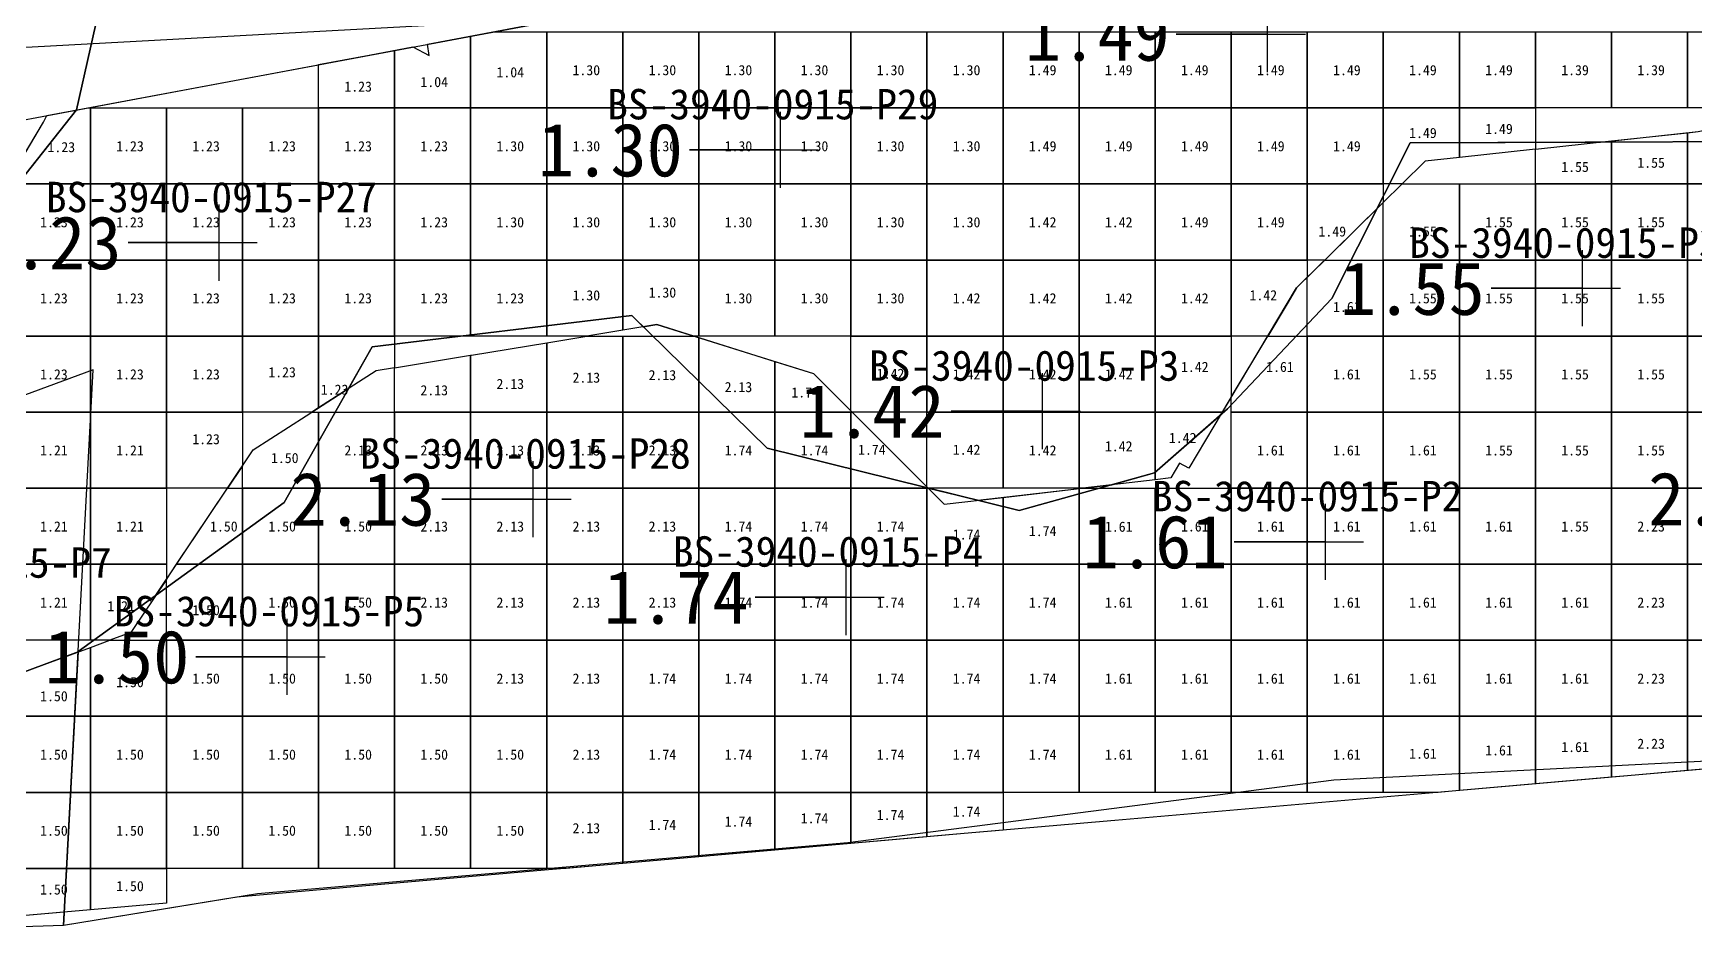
# Model space of a CAD drawing. Header units: metres. Extents: x 470000 to 470123, y 4349633 to 4349734.
# Drawn here: x 470044.17 to 470066.02, y 4349637.51 to 4349649.42 of the extents above; entities that cross this region are included whole.
import ezdxf

# ---------------------------------------------------------------- set-up
doc = ezdxf.new("R2010")
doc.units = ezdxf.units.M
for name, color, linetype in [('1.000-1.500', 5, 'Continuous'), ('1.500-3.000', 1, 'Continuous'), ('3.000-999.000', 2, 'Continuous'), ('点', 7, 'Continuous'), ('爆区方格网', 7, 'Continuous'), ('综合图_历史矿块', 7, 'Continuous'), ('钻孔', 7, 'Continuous')]:
    doc.layers.add(name, color=color, linetype=linetype)
doc.styles.add('CN_TTF', font='simsunb.ttf')

msp = doc.modelspace()

# ---------------------------------------------------------------- linework, layer by layer
at = {"layer": '1.000-1.500', "color": 5, "lineweight": 30}
for points in [[(470043.018, 4349646.088), (470044.306, 4349648.251), (470044.349, 4349648.338), (470047.918, 4349649.007), (470049.162, 4349649.241), (470049.373, 4349649.126), (470049.352, 4349649.276), (470051.169, 4349649.617), (470047.13, 4349649.398), (470041.252, 4349649.079)], [(470068.933, 4349639.99), (470061.268, 4349639.601), (470054.879, 4349638.777), (470047.117, 4349638.106), (470044.567, 4349637.688), (470044.76, 4349641.293), (470047.467, 4349643.25), (470048.627, 4349645.298), (470052.039, 4349645.708), (470053.818, 4349643.965), (470057.131, 4349643.145), (470058.91, 4349643.639), (470059.872, 4349644.483), (470061.243, 4349645.934), (470062.274, 4349647.979), (470066.875, 4349647.997)], [(470068.933, 4349639.99), (470061.268, 4349639.601), (470054.879, 4349638.777), (470047.117, 4349638.106), (470044.567, 4349637.688), (470044.76, 4349641.286), (470043.519, 4349640.828)]]:
    msp.add_lwpolyline(points, dxfattribs=at)
at = {"layer": '1.500-3.000', "color": 1, "lineweight": 30}
for points in [[(470042.246, 4349647.944), (470053.489, 4349650.052), (470049.125, 4349655.871), (470048.386, 4349659.836), (470053.816, 4349660.878), (470054.192, 4349658.942), (470056.436, 4349654.725), (470060.964, 4349655.726), (470063.283, 4349656.008), (470067.85, 4349657.042)], [(470043.519, 4349640.828), (470044.76, 4349641.286), (470044.76, 4349641.293), (470045.78, 4349642.031), (470047.061, 4349643.945), (470047.757, 4349644.391), (470048.316, 4349644.749), (470048.627, 4349645.298), (470052.039, 4349645.708), (470052.188, 4349645.562), (470052.368, 4349645.592), (470053.6, 4349645.206), (470054.427, 4349644.947), (470055.935, 4349643.441), (470056.588, 4349643.279), (470057.886, 4349643.43), (470058.349, 4349643.483), (470058.91, 4349643.639), (470059.782, 4349644.404), (470060.778, 4349646.072), (470060.994, 4349646.284), (470061.84, 4349647.118), (470062.274, 4349647.979), (470064.777, 4349647.989), (470066.062, 4349648.128)], [(470068.933, 4349639.99), (470061.268, 4349639.601), (470054.879, 4349638.777), (470047.117, 4349638.106), (470044.567, 4349637.688), (470044.76, 4349641.293), (470047.467, 4349643.25), (470048.627, 4349645.298), (470052.039, 4349645.708), (470053.818, 4349643.965), (470057.131, 4349643.145), (470058.91, 4349643.639), (470059.872, 4349644.483), (470061.243, 4349645.934), (470062.274, 4349647.979), (470066.875, 4349647.997)], [(470068.933, 4349639.99), (470061.268, 4349639.601), (470054.879, 4349638.777), (470047.117, 4349638.106), (470044.567, 4349637.688), (470044.958, 4349644.994), (470039.476, 4349642.971)], [(470066.585, 4349639.783), (470065.13, 4349639.656), (470062.824, 4349639.455), (470058.391, 4349639.069), (470056.41, 4349638.896), (470051.518, 4349638.469), (470050.892, 4349638.415), (470046.848, 4349638.062), (470044.567, 4349637.688), (470044.576, 4349637.864), (470043.819, 4349637.798)]]:
    msp.add_lwpolyline(points, dxfattribs=at)
at = {"layer": '3.000-999.000', "color": 2, "lineweight": 30}
msp.add_lwpolyline([(470068.933, 4349639.99), (470061.268, 4349639.601), (470054.879, 4349638.777), (470047.117, 4349638.106), (470044.567, 4349637.688), (470044.76, 4349641.293), (470047.467, 4349643.25), (470048.627, 4349645.298), (470052.039, 4349645.708), (470053.818, 4349643.965), (470057.131, 4349643.145), (470058.91, 4349643.639), (470059.872, 4349644.483), (470061.243, 4349645.934), (470062.274, 4349647.979), (470066.875, 4349647.997)], dxfattribs=at)
at = {"layer": '点', "color": 138, "true_color": 0x004c4c}
for p, q in [((470060.398, 4349648.909), (470060.398, 4349649.909)), ((470059.898, 4349649.409), (470060.898, 4349649.409)), ((470053.996, 4349647.388), (470053.996, 4349648.388)), ((470053.496, 4349647.888), (470054.496, 4349647.888)), ((470046.615, 4349646.167), (470046.615, 4349647.167)), ((470046.115, 4349646.667), (470047.115, 4349646.667)), ((470064.54, 4349645.567), (470064.54, 4349646.567)), ((470064.04, 4349646.067), (470065.04, 4349646.067)), ((470057.437, 4349643.951), (470057.437, 4349644.951)), ((470056.937, 4349644.451), (470057.937, 4349644.451)), ((470050.741, 4349642.795), (470050.741, 4349643.795)), ((470050.241, 4349643.295), (470051.241, 4349643.295)), ((470061.158, 4349642.235), (470061.158, 4349643.235)), ((470060.658, 4349642.735), (470061.658, 4349642.735)), ((470054.859, 4349641.506), (470054.859, 4349642.506)), ((470054.359, 4349642.006), (470055.359, 4349642.006)), ((470047.507, 4349640.722), (470047.507, 4349641.722)), ((470047.007, 4349641.222), (470048.007, 4349641.222))]:
    msp.add_line(p, q, dxfattribs=at)
at = {"layer": '爆区方格网', "color": 5}
for points in [[(470050.92, 4349649.439), (470050.92, 4349648.439), (470049.92, 4349648.439), (470049.92, 4349649.383), (470050.22, 4349649.439), (470050.92, 4349649.439)], [(470050.92, 4349648.439), (470050.92, 4349649.439), (470051.92, 4349649.439), (470051.92, 4349648.439), (470050.92, 4349648.439)], [(470051.92, 4349648.439), (470051.92, 4349649.439), (470052.92, 4349649.439), (470052.92, 4349648.439), (470051.92, 4349648.439)], [(470052.92, 4349648.439), (470052.92, 4349649.439), (470053.92, 4349649.439), (470053.92, 4349648.439), (470052.92, 4349648.439)], [(470053.92, 4349648.439), (470053.92, 4349649.439), (470054.92, 4349649.439), (470054.92, 4349648.439), (470053.92, 4349648.439)], [(470054.92, 4349648.439), (470054.92, 4349649.439), (470055.92, 4349649.439), (470055.92, 4349648.439), (470054.92, 4349648.439)], [(470055.92, 4349648.439), (470055.92, 4349649.439), (470056.92, 4349649.439), (470056.92, 4349648.439), (470055.92, 4349648.439)], [(470056.92, 4349648.439), (470056.92, 4349649.439), (470057.92, 4349649.439), (470057.92, 4349648.439), (470056.92, 4349648.439)], [(470057.92, 4349648.439), (470057.92, 4349649.439), (470058.92, 4349649.439), (470058.92, 4349648.439), (470057.92, 4349648.439)], [(470058.92, 4349648.439), (470058.92, 4349649.439), (470059.92, 4349649.439), (470059.92, 4349648.439), (470058.92, 4349648.439)], [(470059.92, 4349648.439), (470059.92, 4349649.439), (470060.92, 4349649.439), (470060.92, 4349648.439), (470059.92, 4349648.439)], [(470060.92, 4349648.439), (470060.92, 4349649.439), (470061.92, 4349649.439), (470061.92, 4349648.439), (470060.92, 4349648.439)], [(470061.92, 4349648.439), (470061.92, 4349649.439), (470062.92, 4349649.439), (470062.92, 4349648.439), (470061.92, 4349648.439)], [(470062.92, 4349648.439), (470062.92, 4349649.439), (470063.92, 4349649.439), (470063.92, 4349648.439), (470062.92, 4349648.439)], [(470063.92, 4349648.439), (470063.92, 4349649.439), (470064.92, 4349649.439), (470064.92, 4349648.439), (470063.92, 4349648.439)], [(470064.92, 4349648.439), (470064.92, 4349649.439), (470065.92, 4349649.439), (470065.92, 4349648.439), (470064.92, 4349648.439)], [(470065.92, 4349648.439), (470065.92, 4349649.439), (470066.92, 4349649.439), (470066.92, 4349648.439), (470065.92, 4349648.439)], [(470049.92, 4349648.439), (470048.92, 4349648.439), (470048.92, 4349649.195), (470049.162, 4349649.241), (470049.373, 4349649.126), (470049.352, 4349649.276), (470049.92, 4349649.383), (470049.92, 4349648.439)], [(470048.92, 4349648.439), (470047.92, 4349648.439), (470047.92, 4349649.008), (470048.92, 4349649.195), (470048.92, 4349648.439)], [(470044.92, 4349648.439), (470044.92, 4349647.439), (470043.92, 4349647.439), (470043.92, 4349647.603), (470044.306, 4349648.251), (470044.349, 4349648.338), (470044.888, 4349648.439), (470044.92, 4349648.439)], [(470044.92, 4349647.439), (470044.92, 4349648.439), (470045.92, 4349648.439), (470045.92, 4349647.439), (470044.92, 4349647.439)], [(470045.92, 4349647.439), (470045.92, 4349648.439), (470046.92, 4349648.439), (470046.92, 4349647.439), (470045.92, 4349647.439)], [(470046.92, 4349647.439), (470046.92, 4349648.439), (470047.92, 4349648.439), (470047.92, 4349647.439), (470046.92, 4349647.439)], [(470047.92, 4349647.439), (470047.92, 4349648.439), (470048.92, 4349648.439), (470048.92, 4349647.439), (470047.92, 4349647.439)], [(470048.92, 4349647.439), (470048.92, 4349648.439), (470049.92, 4349648.439), (470049.92, 4349647.439), (470048.92, 4349647.439)], [(470049.92, 4349647.439), (470049.92, 4349648.439), (470050.92, 4349648.439), (470050.92, 4349647.439), (470049.92, 4349647.439)], [(470050.92, 4349647.439), (470050.92, 4349648.439), (470051.92, 4349648.439), (470051.92, 4349647.439), (470050.92, 4349647.439)], [(470051.92, 4349647.439), (470051.92, 4349648.439), (470052.92, 4349648.439), (470052.92, 4349647.439), (470051.92, 4349647.439)], [(470052.92, 4349647.439), (470052.92, 4349648.439), (470053.92, 4349648.439), (470053.92, 4349647.439), (470052.92, 4349647.439)], [(470053.92, 4349647.439), (470053.92, 4349648.439), (470054.92, 4349648.439), (470054.92, 4349647.439), (470053.92, 4349647.439)], [(470054.92, 4349647.439), (470054.92, 4349648.439), (470055.92, 4349648.439), (470055.92, 4349647.439), (470054.92, 4349647.439)], [(470055.92, 4349647.439), (470055.92, 4349648.439), (470056.92, 4349648.439), (470056.92, 4349647.439), (470055.92, 4349647.439)], [(470056.92, 4349647.439), (470056.92, 4349648.439), (470057.92, 4349648.439), (470057.92, 4349647.439), (470056.92, 4349647.439)], [(470057.92, 4349647.439), (470057.92, 4349648.439), (470058.92, 4349648.439), (470058.92, 4349647.439), (470057.92, 4349647.439)], [(470058.92, 4349647.439), (470058.92, 4349648.439), (470059.92, 4349648.439), (470059.92, 4349647.439), (470058.92, 4349647.439)], [(470059.92, 4349647.439), (470059.92, 4349648.439), (470060.92, 4349648.439), (470060.92, 4349647.439), (470059.92, 4349647.439)], [(470060.92, 4349647.439), (470060.92, 4349648.439), (470061.92, 4349648.439), (470061.92, 4349647.439), (470060.92, 4349647.439)], [(470061.92, 4349647.439), (470061.92, 4349648.439), (470062.92, 4349648.439), (470062.92, 4349647.787), (470062.469, 4349647.738), (470062.166, 4349647.439), (470061.92, 4349647.439)], [(470062.92, 4349648.439), (470063.92, 4349648.439), (470063.92, 4349647.896), (470062.92, 4349647.787), (470062.92, 4349648.439)], [(470043.92, 4349646.439), (470043.92, 4349647.439), (470044.92, 4349647.439), (470044.92, 4349646.439), (470043.92, 4349646.439)], [(470044.92, 4349646.439), (470044.92, 4349647.439), (470045.92, 4349647.439), (470045.92, 4349646.439), (470044.92, 4349646.439)], [(470045.92, 4349646.439), (470045.92, 4349647.439), (470046.92, 4349647.439), (470046.92, 4349646.439), (470045.92, 4349646.439)], [(470046.92, 4349646.439), (470046.92, 4349647.439), (470047.92, 4349647.439), (470047.92, 4349646.439), (470046.92, 4349646.439)], [(470047.92, 4349646.439), (470047.92, 4349647.439), (470048.92, 4349647.439), (470048.92, 4349646.439), (470047.92, 4349646.439)], [(470048.92, 4349646.439), (470048.92, 4349647.439), (470049.92, 4349647.439), (470049.92, 4349646.439), (470048.92, 4349646.439)], [(470049.92, 4349646.439), (470049.92, 4349647.439), (470050.92, 4349647.439), (470050.92, 4349646.439), (470049.92, 4349646.439)], [(470050.92, 4349646.439), (470050.92, 4349647.439), (470051.92, 4349647.439), (470051.92, 4349646.439), (470050.92, 4349646.439)], [(470051.92, 4349646.439), (470051.92, 4349647.439), (470052.92, 4349647.439), (470052.92, 4349646.439), (470051.92, 4349646.439)], [(470052.92, 4349646.439), (470052.92, 4349647.439), (470053.92, 4349647.439), (470053.92, 4349646.439), (470052.92, 4349646.439)], [(470053.92, 4349646.439), (470053.92, 4349647.439), (470054.92, 4349647.439), (470054.92, 4349646.439), (470053.92, 4349646.439)], [(470054.92, 4349646.439), (470054.92, 4349647.439), (470055.92, 4349647.439), (470055.92, 4349646.439), (470054.92, 4349646.439)], [(470055.92, 4349646.439), (470055.92, 4349647.439), (470056.92, 4349647.439), (470056.92, 4349646.439), (470055.92, 4349646.439)], [(470056.92, 4349646.439), (470056.92, 4349647.439), (470057.92, 4349647.439), (470057.92, 4349646.439), (470056.92, 4349646.439)], [(470057.92, 4349646.439), (470057.92, 4349647.439), (470058.92, 4349647.439), (470058.92, 4349646.439), (470057.92, 4349646.439)], [(470058.92, 4349646.439), (470058.92, 4349647.439), (470059.92, 4349647.439), (470059.92, 4349646.439), (470058.92, 4349646.439)], [(470059.92, 4349646.439), (470059.92, 4349647.439), (470060.92, 4349647.439), (470060.92, 4349646.439), (470059.92, 4349646.439)], [(470060.92, 4349646.439), (470060.92, 4349647.439), (470061.92, 4349647.439), (470061.92, 4349647.197), (470061.151, 4349646.439), (470060.92, 4349646.439)], [(470043.92, 4349645.439), (470043.92, 4349646.439), (470044.92, 4349646.439), (470044.92, 4349645.439), (470043.92, 4349645.439)], [(470044.92, 4349645.439), (470044.92, 4349646.439), (470045.92, 4349646.439), (470045.92, 4349645.439), (470044.92, 4349645.439)], [(470045.92, 4349645.439), (470045.92, 4349646.439), (470046.92, 4349646.439), (470046.92, 4349645.439), (470045.92, 4349645.439)], [(470046.92, 4349645.439), (470046.92, 4349646.439), (470047.92, 4349646.439), (470047.92, 4349645.439), (470046.92, 4349645.439)], [(470047.92, 4349645.439), (470047.92, 4349646.439), (470048.92, 4349646.439), (470048.92, 4349645.439), (470047.92, 4349645.439)], [(470048.92, 4349645.439), (470048.92, 4349646.439), (470049.92, 4349646.439), (470049.92, 4349645.439), (470048.92, 4349645.439)], [(470049.92, 4349645.439), (470049.92, 4349646.439), (470050.92, 4349646.439), (470050.92, 4349645.439), (470049.92, 4349645.439)], [(470050.92, 4349645.439), (470050.92, 4349646.439), (470051.92, 4349646.439), (470051.92, 4349645.517), (470051.447, 4349645.439), (470050.92, 4349645.439)], [(470051.92, 4349646.439), (470052.92, 4349646.439), (470052.92, 4349645.439), (470052.855, 4349645.439), (470052.368, 4349645.592), (470051.92, 4349645.517), (470051.92, 4349646.439)], [(470052.92, 4349645.439), (470052.92, 4349646.439), (470053.92, 4349646.439), (470053.92, 4349645.439), (470052.92, 4349645.439)], [(470053.92, 4349645.439), (470053.92, 4349646.439), (470054.92, 4349646.439), (470054.92, 4349645.439), (470053.92, 4349645.439)], [(470054.92, 4349645.439), (470054.92, 4349646.439), (470055.92, 4349646.439), (470055.92, 4349645.439), (470054.92, 4349645.439)], [(470055.92, 4349645.439), (470055.92, 4349646.439), (470056.92, 4349646.439), (470056.92, 4349645.439), (470055.92, 4349645.439)], [(470056.92, 4349645.439), (470056.92, 4349646.439), (470057.92, 4349646.439), (470057.92, 4349645.439), (470056.92, 4349645.439)], [(470057.92, 4349645.439), (470057.92, 4349646.439), (470058.92, 4349646.439), (470058.92, 4349645.439), (470057.92, 4349645.439)], [(470058.92, 4349645.439), (470058.92, 4349646.439), (470059.92, 4349646.439), (470059.92, 4349645.439), (470058.92, 4349645.439)], [(470059.92, 4349645.439), (470059.92, 4349646.439), (470060.92, 4349646.439), (470060.92, 4349646.212), (470060.778, 4349646.072), (470060.667, 4349645.885), (470060.4, 4349645.439), (470059.92, 4349645.439)], [(470043.92, 4349644.439), (470043.92, 4349645.439), (470044.92, 4349645.439), (470044.92, 4349644.439), (470043.92, 4349644.439)], [(470044.92, 4349644.439), (470044.92, 4349645.439), (470045.92, 4349645.439), (470045.92, 4349644.439), (470044.92, 4349644.439)], [(470045.92, 4349644.439), (470045.92, 4349645.439), (470046.92, 4349645.439), (470046.92, 4349644.439), (470045.92, 4349644.439)], [(470046.92, 4349644.439), (470046.92, 4349645.439), (470047.92, 4349645.439), (470047.92, 4349644.495), (470047.833, 4349644.439), (470046.92, 4349644.439)], [(470047.92, 4349645.439), (470048.92, 4349645.439), (470048.92, 4349645.021), (470048.678, 4349644.981), (470047.92, 4349644.495), (470047.92, 4349645.439)], [(470054.92, 4349645.439), (470055.92, 4349645.439), (470055.92, 4349644.439), (470054.936, 4349644.439), (470054.92, 4349644.455), (470054.92, 4349645.439)], [(470055.92, 4349644.439), (470055.92, 4349645.439), (470056.92, 4349645.439), (470056.92, 4349644.439), (470055.92, 4349644.439)], [(470056.92, 4349644.439), (470056.92, 4349645.439), (470057.92, 4349645.439), (470057.92, 4349644.439), (470056.92, 4349644.439)], [(470057.92, 4349644.439), (470057.92, 4349645.439), (470058.92, 4349645.439), (470058.92, 4349644.439), (470057.92, 4349644.439)], [(470058.92, 4349644.439), (470058.92, 4349645.439), (470059.92, 4349645.439), (470059.92, 4349644.636), (470059.803, 4349644.439), (470058.92, 4349644.439)], [(470043.92, 4349643.439), (470043.92, 4349644.439), (470044.92, 4349644.439), (470044.92, 4349643.439), (470043.92, 4349643.439)], [(470044.92, 4349643.439), (470044.92, 4349644.439), (470045.92, 4349644.439), (470045.92, 4349643.439), (470044.92, 4349643.439)], [(470045.92, 4349643.439), (470045.92, 4349644.439), (470046.92, 4349644.439), (470046.92, 4349643.734), (470046.723, 4349643.439), (470045.92, 4349643.439)], [(470055.92, 4349644.439), (470056.92, 4349644.439), (470056.92, 4349643.439), (470055.937, 4349643.439), (470055.92, 4349643.456), (470055.92, 4349644.439)], [(470056.92, 4349643.439), (470056.92, 4349644.439), (470057.92, 4349644.439), (470057.92, 4349643.439), (470056.92, 4349643.439)], [(470057.92, 4349643.439), (470057.92, 4349644.439), (470058.92, 4349644.439), (470058.92, 4349643.549), (470057.968, 4349643.439), (470057.92, 4349643.439)], [(470058.92, 4349644.439), (470059.803, 4349644.439), (470059.363, 4349643.703), (470059.241, 4349643.769), (470059.127, 4349643.573), (470058.92, 4349643.549), (470058.92, 4349644.439)], [(470043.92, 4349642.439), (470043.92, 4349643.439), (470044.92, 4349643.439), (470044.92, 4349642.439), (470043.92, 4349642.439)], [(470044.92, 4349642.439), (470044.92, 4349643.439), (470045.92, 4349643.439), (470045.92, 4349642.439), (470044.92, 4349642.439)], [(470043.92, 4349641.439), (470043.92, 4349642.439), (470044.92, 4349642.439), (470044.92, 4349641.439), (470043.92, 4349641.439)], [(470044.92, 4349641.439), (470044.92, 4349642.439), (470045.92, 4349642.439), (470045.92, 4349642.24), (470045.453, 4349641.542), (470045.176, 4349641.439), (470044.92, 4349641.439)]]:
    msp.add_lwpolyline(points, close=True, dxfattribs=at)
at = {"layer": '爆区方格网', "color": 1}
for points in [[(470065.92, 4349647.439), (470064.92, 4349647.439), (470064.92, 4349648.004), (470065.92, 4349648.113), (470065.92, 4349647.439)], [(470066.92, 4349647.439), (470065.92, 4349647.439), (470065.92, 4349648.113), (470066.062, 4349648.128), (470066.92, 4349648.306), (470066.92, 4349647.439)], [(470064.92, 4349647.439), (470063.92, 4349647.439), (470063.92, 4349647.896), (470064.92, 4349648.004), (470064.92, 4349647.439)], [(470062.92, 4349647.439), (470062.92, 4349646.439), (470061.92, 4349646.439), (470061.92, 4349647.197), (470062.166, 4349647.439), (470062.92, 4349647.439)], [(470062.92, 4349646.439), (470062.92, 4349647.439), (470063.92, 4349647.439), (470063.92, 4349646.439), (470062.92, 4349646.439)], [(470063.92, 4349646.439), (470063.92, 4349647.439), (470064.92, 4349647.439), (470064.92, 4349646.439), (470063.92, 4349646.439)], [(470064.92, 4349646.439), (470064.92, 4349647.439), (470065.92, 4349647.439), (470065.92, 4349646.439), (470064.92, 4349646.439)], [(470065.92, 4349646.439), (470065.92, 4349647.439), (470066.92, 4349647.439), (470066.92, 4349646.439), (470065.92, 4349646.439)], [(470061.92, 4349646.439), (470061.92, 4349645.439), (470060.92, 4349645.439), (470060.92, 4349646.212), (470060.994, 4349646.284), (470061.151, 4349646.439), (470061.92, 4349646.439)], [(470061.92, 4349645.439), (470061.92, 4349646.439), (470062.92, 4349646.439), (470062.92, 4349645.439), (470061.92, 4349645.439)], [(470062.92, 4349645.439), (470062.92, 4349646.439), (470063.92, 4349646.439), (470063.92, 4349645.439), (470062.92, 4349645.439)], [(470063.92, 4349645.439), (470063.92, 4349646.439), (470064.92, 4349646.439), (470064.92, 4349645.439), (470063.92, 4349645.439)], [(470064.92, 4349645.439), (470064.92, 4349646.439), (470065.92, 4349646.439), (470065.92, 4349645.439), (470064.92, 4349645.439)], [(470065.92, 4349645.439), (470065.92, 4349646.439), (470066.92, 4349646.439), (470066.92, 4349645.439), (470065.92, 4349645.439)], [(470050.92, 4349644.439), (470049.92, 4349644.439), (470049.92, 4349645.186), (470049.932, 4349645.188), (470050.92, 4349645.352), (470050.92, 4349644.439)], [(470051.92, 4349645.439), (470051.92, 4349644.439), (470050.92, 4349644.439), (470050.92, 4349645.352), (470051.447, 4349645.439), (470051.92, 4349645.439)], [(470052.92, 4349644.439), (470051.92, 4349644.439), (470051.92, 4349645.439), (470052.855, 4349645.439), (470052.92, 4349645.419), (470052.92, 4349644.439)], [(470053.92, 4349644.439), (470052.92, 4349644.439), (470052.92, 4349645.419), (470053.6, 4349645.206), (470053.92, 4349645.106), (470053.92, 4349644.439)], [(470060.92, 4349645.439), (470060.92, 4349644.439), (470059.92, 4349644.439), (470059.92, 4349644.636), (470060.4, 4349645.439), (470060.92, 4349645.439)], [(470060.92, 4349644.439), (470060.92, 4349645.439), (470061.92, 4349645.439), (470061.92, 4349644.439), (470060.92, 4349644.439)], [(470061.92, 4349644.439), (470061.92, 4349645.439), (470062.92, 4349645.439), (470062.92, 4349644.439), (470061.92, 4349644.439)], [(470062.92, 4349644.439), (470062.92, 4349645.439), (470063.92, 4349645.439), (470063.92, 4349644.439), (470062.92, 4349644.439)], [(470063.92, 4349644.439), (470063.92, 4349645.439), (470064.92, 4349645.439), (470064.92, 4349644.439), (470063.92, 4349644.439)], [(470064.92, 4349644.439), (470064.92, 4349645.439), (470065.92, 4349645.439), (470065.92, 4349644.439), (470064.92, 4349644.439)], [(470065.92, 4349644.439), (470065.92, 4349645.439), (470066.92, 4349645.439), (470066.92, 4349644.439), (470065.92, 4349644.439)], [(470049.92, 4349644.439), (470048.92, 4349644.439), (470048.92, 4349645.021), (470049.92, 4349645.186), (470049.92, 4349644.439)], [(470054.92, 4349644.439), (470053.92, 4349644.439), (470053.92, 4349645.106), (470054.427, 4349644.947), (470054.92, 4349644.455), (470054.92, 4349644.439)], [(470047.92, 4349644.439), (470047.92, 4349643.439), (470046.92, 4349643.439), (470046.92, 4349643.734), (470047.061, 4349643.945), (470047.757, 4349644.391), (470047.833, 4349644.439), (470047.92, 4349644.439)], [(470047.92, 4349643.439), (470047.92, 4349644.439), (470048.92, 4349644.439), (470048.92, 4349643.439), (470047.92, 4349643.439)], [(470048.92, 4349643.439), (470048.92, 4349644.439), (470049.92, 4349644.439), (470049.92, 4349643.439), (470048.92, 4349643.439)], [(470049.92, 4349643.439), (470049.92, 4349644.439), (470050.92, 4349644.439), (470050.92, 4349643.439), (470049.92, 4349643.439)], [(470050.92, 4349643.439), (470050.92, 4349644.439), (470051.92, 4349644.439), (470051.92, 4349643.439), (470050.92, 4349643.439)], [(470051.92, 4349643.439), (470051.92, 4349644.439), (470052.92, 4349644.439), (470052.92, 4349643.439), (470051.92, 4349643.439)], [(470052.92, 4349643.439), (470052.92, 4349644.439), (470053.92, 4349644.439), (470053.92, 4349643.439), (470052.92, 4349643.439)], [(470053.92, 4349643.439), (470053.92, 4349644.439), (470054.92, 4349644.439), (470054.92, 4349643.439), (470053.92, 4349643.439)], [(470055.92, 4349643.439), (470054.92, 4349643.439), (470054.92, 4349644.439), (470054.936, 4349644.439), (470055.92, 4349643.456), (470055.92, 4349643.439)], [(470059.92, 4349643.439), (470059.92, 4349644.439), (470060.92, 4349644.439), (470060.92, 4349643.439), (470059.92, 4349643.439)], [(470060.92, 4349643.439), (470060.92, 4349644.439), (470061.92, 4349644.439), (470061.92, 4349643.439), (470060.92, 4349643.439)], [(470061.92, 4349643.439), (470061.92, 4349644.439), (470062.92, 4349644.439), (470062.92, 4349643.439), (470061.92, 4349643.439)], [(470062.92, 4349643.439), (470062.92, 4349644.439), (470063.92, 4349644.439), (470063.92, 4349643.439), (470062.92, 4349643.439)], [(470063.92, 4349643.439), (470063.92, 4349644.439), (470064.92, 4349644.439), (470064.92, 4349643.439), (470063.92, 4349643.439)], [(470064.92, 4349643.439), (470064.92, 4349644.439), (470065.92, 4349644.439), (470065.92, 4349643.439), (470064.92, 4349643.439)], [(470065.92, 4349643.439), (470065.92, 4349644.439), (470066.92, 4349644.439), (470066.92, 4349643.439), (470065.92, 4349643.439)], [(470046.92, 4349643.439), (470046.92, 4349642.439), (470046.054, 4349642.439), (470046.723, 4349643.439), (470046.92, 4349643.439)], [(470046.92, 4349642.439), (470046.92, 4349643.439), (470047.92, 4349643.439), (470047.92, 4349642.439), (470046.92, 4349642.439)], [(470047.92, 4349642.439), (470047.92, 4349643.439), (470048.92, 4349643.439), (470048.92, 4349642.439), (470047.92, 4349642.439)], [(470048.92, 4349642.439), (470048.92, 4349643.439), (470049.92, 4349643.439), (470049.92, 4349642.439), (470048.92, 4349642.439)], [(470049.92, 4349642.439), (470049.92, 4349643.439), (470050.92, 4349643.439), (470050.92, 4349642.439), (470049.92, 4349642.439)], [(470050.92, 4349642.439), (470050.92, 4349643.439), (470051.92, 4349643.439), (470051.92, 4349642.439), (470050.92, 4349642.439)], [(470051.92, 4349642.439), (470051.92, 4349643.439), (470052.92, 4349643.439), (470052.92, 4349642.439), (470051.92, 4349642.439)], [(470052.92, 4349642.439), (470052.92, 4349643.439), (470053.92, 4349643.439), (470053.92, 4349642.439), (470052.92, 4349642.439)], [(470053.92, 4349642.439), (470053.92, 4349643.439), (470054.92, 4349643.439), (470054.92, 4349642.439), (470053.92, 4349642.439)], [(470054.92, 4349642.439), (470054.92, 4349643.439), (470055.92, 4349643.439), (470055.92, 4349642.439), (470054.92, 4349642.439)], [(470056.92, 4349642.439), (470055.92, 4349642.439), (470055.92, 4349643.439), (470055.937, 4349643.439), (470056.148, 4349643.229), (470056.92, 4349643.318), (470056.92, 4349642.439)], [(470057.92, 4349642.439), (470056.92, 4349642.439), (470056.92, 4349643.318), (470057.886, 4349643.43), (470057.92, 4349643.434), (470057.92, 4349642.439)], [(470058.92, 4349643.439), (470058.92, 4349642.439), (470057.92, 4349642.439), (470057.92, 4349643.434), (470057.968, 4349643.439), (470058.92, 4349643.439)], [(470058.92, 4349642.439), (470058.92, 4349643.439), (470059.92, 4349643.439), (470059.92, 4349642.439), (470058.92, 4349642.439)], [(470059.92, 4349642.439), (470059.92, 4349643.439), (470060.92, 4349643.439), (470060.92, 4349642.439), (470059.92, 4349642.439)], [(470060.92, 4349642.439), (470060.92, 4349643.439), (470061.92, 4349643.439), (470061.92, 4349642.439), (470060.92, 4349642.439)], [(470061.92, 4349642.439), (470061.92, 4349643.439), (470062.92, 4349643.439), (470062.92, 4349642.439), (470061.92, 4349642.439)], [(470062.92, 4349642.439), (470062.92, 4349643.439), (470063.92, 4349643.439), (470063.92, 4349642.439), (470062.92, 4349642.439)], [(470063.92, 4349642.439), (470063.92, 4349643.439), (470064.92, 4349643.439), (470064.92, 4349642.439), (470063.92, 4349642.439)], [(470064.92, 4349642.439), (470064.92, 4349643.439), (470065.92, 4349643.439), (470065.92, 4349642.439), (470064.92, 4349642.439)], [(470065.92, 4349642.439), (470065.92, 4349643.439), (470066.92, 4349643.439), (470066.92, 4349642.439), (470065.92, 4349642.439)], [(470046.92, 4349642.439), (470046.92, 4349641.439), (470045.92, 4349641.439), (470045.92, 4349642.24), (470046.054, 4349642.439), (470046.92, 4349642.439)], [(470046.92, 4349641.439), (470046.92, 4349642.439), (470047.92, 4349642.439), (470047.92, 4349641.439), (470046.92, 4349641.439)], [(470047.92, 4349641.439), (470047.92, 4349642.439), (470048.92, 4349642.439), (470048.92, 4349641.439), (470047.92, 4349641.439)], [(470048.92, 4349641.439), (470048.92, 4349642.439), (470049.92, 4349642.439), (470049.92, 4349641.439), (470048.92, 4349641.439)], [(470049.92, 4349641.439), (470049.92, 4349642.439), (470050.92, 4349642.439), (470050.92, 4349641.439), (470049.92, 4349641.439)], [(470050.92, 4349641.439), (470050.92, 4349642.439), (470051.92, 4349642.439), (470051.92, 4349641.439), (470050.92, 4349641.439)], [(470051.92, 4349641.439), (470051.92, 4349642.439), (470052.92, 4349642.439), (470052.92, 4349641.439), (470051.92, 4349641.439)], [(470052.92, 4349641.439), (470052.92, 4349642.439), (470053.92, 4349642.439), (470053.92, 4349641.439), (470052.92, 4349641.439)], [(470053.92, 4349641.439), (470053.92, 4349642.439), (470054.92, 4349642.439), (470054.92, 4349641.439), (470053.92, 4349641.439)], [(470054.92, 4349641.439), (470054.92, 4349642.439), (470055.92, 4349642.439), (470055.92, 4349641.439), (470054.92, 4349641.439)], [(470055.92, 4349641.439), (470055.92, 4349642.439), (470056.92, 4349642.439), (470056.92, 4349641.439), (470055.92, 4349641.439)], [(470056.92, 4349641.439), (470056.92, 4349642.439), (470057.92, 4349642.439), (470057.92, 4349641.439), (470056.92, 4349641.439)], [(470057.92, 4349641.439), (470057.92, 4349642.439), (470058.92, 4349642.439), (470058.92, 4349641.439), (470057.92, 4349641.439)], [(470058.92, 4349641.439), (470058.92, 4349642.439), (470059.92, 4349642.439), (470059.92, 4349641.439), (470058.92, 4349641.439)], [(470059.92, 4349641.439), (470059.92, 4349642.439), (470060.92, 4349642.439), (470060.92, 4349641.439), (470059.92, 4349641.439)], [(470060.92, 4349641.439), (470060.92, 4349642.439), (470061.92, 4349642.439), (470061.92, 4349641.439), (470060.92, 4349641.439)], [(470061.92, 4349641.439), (470061.92, 4349642.439), (470062.92, 4349642.439), (470062.92, 4349641.439), (470061.92, 4349641.439)], [(470062.92, 4349641.439), (470062.92, 4349642.439), (470063.92, 4349642.439), (470063.92, 4349641.439), (470062.92, 4349641.439)], [(470063.92, 4349641.439), (470063.92, 4349642.439), (470064.92, 4349642.439), (470064.92, 4349641.439), (470063.92, 4349641.439)], [(470064.92, 4349641.439), (470064.92, 4349642.439), (470065.92, 4349642.439), (470065.92, 4349641.439), (470064.92, 4349641.439)], [(470065.92, 4349641.439), (470065.92, 4349642.439), (470066.92, 4349642.439), (470066.92, 4349641.439), (470065.92, 4349641.439)], [(470044.92, 4349640.439), (470043.92, 4349640.439), (470043.92, 4349640.976), (470044.92, 4349641.345), (470044.92, 4349640.439)], [(470045.92, 4349641.439), (470045.92, 4349640.439), (470044.92, 4349640.439), (470044.92, 4349641.345), (470045.176, 4349641.439), (470045.92, 4349641.439)], [(470045.92, 4349640.439), (470045.92, 4349641.439), (470046.92, 4349641.439), (470046.92, 4349640.439), (470045.92, 4349640.439)], [(470046.92, 4349640.439), (470046.92, 4349641.439), (470047.92, 4349641.439), (470047.92, 4349640.439), (470046.92, 4349640.439)], [(470047.92, 4349640.439), (470047.92, 4349641.439), (470048.92, 4349641.439), (470048.92, 4349640.439), (470047.92, 4349640.439)], [(470048.92, 4349640.439), (470048.92, 4349641.439), (470049.92, 4349641.439), (470049.92, 4349640.439), (470048.92, 4349640.439)], [(470049.92, 4349640.439), (470049.92, 4349641.439), (470050.92, 4349641.439), (470050.92, 4349640.439), (470049.92, 4349640.439)], [(470050.92, 4349640.439), (470050.92, 4349641.439), (470051.92, 4349641.439), (470051.92, 4349640.439), (470050.92, 4349640.439)], [(470051.92, 4349640.439), (470051.92, 4349641.439), (470052.92, 4349641.439), (470052.92, 4349640.439), (470051.92, 4349640.439)], [(470052.92, 4349640.439), (470052.92, 4349641.439), (470053.92, 4349641.439), (470053.92, 4349640.439), (470052.92, 4349640.439)], [(470053.92, 4349640.439), (470053.92, 4349641.439), (470054.92, 4349641.439), (470054.92, 4349640.439), (470053.92, 4349640.439)], [(470054.92, 4349640.439), (470054.92, 4349641.439), (470055.92, 4349641.439), (470055.92, 4349640.439), (470054.92, 4349640.439)], [(470055.92, 4349640.439), (470055.92, 4349641.439), (470056.92, 4349641.439), (470056.92, 4349640.439), (470055.92, 4349640.439)], [(470056.92, 4349640.439), (470056.92, 4349641.439), (470057.92, 4349641.439), (470057.92, 4349640.439), (470056.92, 4349640.439)], [(470057.92, 4349640.439), (470057.92, 4349641.439), (470058.92, 4349641.439), (470058.92, 4349640.439), (470057.92, 4349640.439)], [(470058.92, 4349640.439), (470058.92, 4349641.439), (470059.92, 4349641.439), (470059.92, 4349640.439), (470058.92, 4349640.439)], [(470059.92, 4349640.439), (470059.92, 4349641.439), (470060.92, 4349641.439), (470060.92, 4349640.439), (470059.92, 4349640.439)], [(470060.92, 4349640.439), (470060.92, 4349641.439), (470061.92, 4349641.439), (470061.92, 4349640.439), (470060.92, 4349640.439)], [(470061.92, 4349640.439), (470061.92, 4349641.439), (470062.92, 4349641.439), (470062.92, 4349640.439), (470061.92, 4349640.439)], [(470062.92, 4349640.439), (470062.92, 4349641.439), (470063.92, 4349641.439), (470063.92, 4349640.439), (470062.92, 4349640.439)], [(470063.92, 4349640.439), (470063.92, 4349641.439), (470064.92, 4349641.439), (470064.92, 4349640.439), (470063.92, 4349640.439)], [(470064.92, 4349640.439), (470064.92, 4349641.439), (470065.92, 4349641.439), (470065.92, 4349640.439), (470064.92, 4349640.439)], [(470065.92, 4349640.439), (470065.92, 4349641.439), (470066.92, 4349641.439), (470066.92, 4349640.439), (470065.92, 4349640.439)], [(470043.92, 4349639.439), (470043.92, 4349640.439), (470044.92, 4349640.439), (470044.92, 4349639.439), (470043.92, 4349639.439)], [(470044.92, 4349639.439), (470044.92, 4349640.439), (470045.92, 4349640.439), (470045.92, 4349639.439), (470044.92, 4349639.439)], [(470045.92, 4349639.439), (470045.92, 4349640.439), (470046.92, 4349640.439), (470046.92, 4349639.439), (470045.92, 4349639.439)], [(470046.92, 4349639.439), (470046.92, 4349640.439), (470047.92, 4349640.439), (470047.92, 4349639.439), (470046.92, 4349639.439)], [(470047.92, 4349639.439), (470047.92, 4349640.439), (470048.92, 4349640.439), (470048.92, 4349639.439), (470047.92, 4349639.439)], [(470048.92, 4349639.439), (470048.92, 4349640.439), (470049.92, 4349640.439), (470049.92, 4349639.439), (470048.92, 4349639.439)], [(470049.92, 4349639.439), (470049.92, 4349640.439), (470050.92, 4349640.439), (470050.92, 4349639.439), (470049.92, 4349639.439)], [(470050.92, 4349639.439), (470050.92, 4349640.439), (470051.92, 4349640.439), (470051.92, 4349639.439), (470050.92, 4349639.439)], [(470051.92, 4349639.439), (470051.92, 4349640.439), (470052.92, 4349640.439), (470052.92, 4349639.439), (470051.92, 4349639.439)], [(470052.92, 4349639.439), (470052.92, 4349640.439), (470053.92, 4349640.439), (470053.92, 4349639.439), (470052.92, 4349639.439)], [(470053.92, 4349639.439), (470053.92, 4349640.439), (470054.92, 4349640.439), (470054.92, 4349639.439), (470053.92, 4349639.439)], [(470054.92, 4349639.439), (470054.92, 4349640.439), (470055.92, 4349640.439), (470055.92, 4349639.439), (470054.92, 4349639.439)], [(470055.92, 4349639.439), (470055.92, 4349640.439), (470056.92, 4349640.439), (470056.92, 4349639.439), (470055.92, 4349639.439)], [(470056.92, 4349639.439), (470056.92, 4349640.439), (470057.92, 4349640.439), (470057.92, 4349639.439), (470056.92, 4349639.439)], [(470057.92, 4349639.439), (470057.92, 4349640.439), (470058.92, 4349640.439), (470058.92, 4349639.439), (470057.92, 4349639.439)], [(470058.92, 4349639.439), (470058.92, 4349640.439), (470059.92, 4349640.439), (470059.92, 4349639.439), (470058.92, 4349639.439)], [(470059.92, 4349639.439), (470059.92, 4349640.439), (470060.92, 4349640.439), (470060.92, 4349639.439), (470059.92, 4349639.439)], [(470060.92, 4349639.439), (470060.92, 4349640.439), (470061.92, 4349640.439), (470061.92, 4349639.439), (470060.92, 4349639.439)], [(470061.92, 4349639.439), (470061.92, 4349640.439), (470062.92, 4349640.439), (470062.92, 4349639.464), (470062.824, 4349639.455), (470062.64, 4349639.439), (470061.92, 4349639.439)], [(470062.92, 4349640.439), (470063.92, 4349640.439), (470063.92, 4349639.551), (470062.92, 4349639.464), (470062.92, 4349640.439)], [(470063.92, 4349640.439), (470064.92, 4349640.439), (470064.92, 4349639.638), (470063.92, 4349639.551), (470063.92, 4349640.439)], [(470064.92, 4349640.439), (470065.92, 4349640.439), (470065.92, 4349639.725), (470065.13, 4349639.656), (470064.92, 4349639.638), (470064.92, 4349640.439)], [(470065.92, 4349640.439), (470066.92, 4349640.439), (470066.92, 4349639.812), (470066.585, 4349639.783), (470065.92, 4349639.725), (470065.92, 4349640.439)], [(470043.92, 4349638.439), (470043.92, 4349639.439), (470044.92, 4349639.439), (470044.92, 4349638.439), (470043.92, 4349638.439)], [(470044.92, 4349638.439), (470044.92, 4349639.439), (470045.92, 4349639.439), (470045.92, 4349638.439), (470044.92, 4349638.439)], [(470045.92, 4349638.439), (470045.92, 4349639.439), (470046.92, 4349639.439), (470046.92, 4349638.439), (470045.92, 4349638.439)], [(470046.92, 4349638.439), (470046.92, 4349639.439), (470047.92, 4349639.439), (470047.92, 4349638.439), (470046.92, 4349638.439)], [(470047.92, 4349638.439), (470047.92, 4349639.439), (470048.92, 4349639.439), (470048.92, 4349638.439), (470047.92, 4349638.439)], [(470048.92, 4349638.439), (470048.92, 4349639.439), (470049.92, 4349639.439), (470049.92, 4349638.439), (470048.92, 4349638.439)], [(470049.92, 4349638.439), (470049.92, 4349639.439), (470050.92, 4349639.439), (470050.92, 4349638.439), (470049.92, 4349638.439)], [(470050.92, 4349638.439), (470050.92, 4349639.439), (470051.92, 4349639.439), (470051.92, 4349638.504), (470051.518, 4349638.469), (470051.174, 4349638.439), (470050.92, 4349638.439)], [(470051.92, 4349639.439), (470052.92, 4349639.439), (470052.92, 4349638.591), (470051.92, 4349638.504), (470051.92, 4349639.439)], [(470052.92, 4349639.439), (470053.92, 4349639.439), (470053.92, 4349638.679), (470052.92, 4349638.591), (470052.92, 4349639.439)], [(470053.92, 4349639.439), (470054.92, 4349639.439), (470054.92, 4349638.766), (470053.92, 4349638.679), (470053.92, 4349639.439)], [(470054.92, 4349639.439), (470055.92, 4349639.439), (470055.92, 4349638.853), (470054.92, 4349638.766), (470054.92, 4349639.439)], [(470055.92, 4349639.439), (470056.92, 4349639.439), (470056.92, 4349638.94), (470056.41, 4349638.896), (470055.92, 4349638.853), (470055.92, 4349639.439)], [(470043.92, 4349638.439), (470044.92, 4349638.439), (470044.92, 4349637.894), (470043.92, 4349637.807), (470043.92, 4349638.439)], [(470044.92, 4349638.439), (470045.92, 4349638.439), (470045.92, 4349637.981), (470044.92, 4349637.894), (470044.92, 4349638.439)]]:
    msp.add_lwpolyline(points, close=True, dxfattribs=at)
at = {"layer": '综合图_历史矿块', "color": 9}
for points in [[(470042.562, 4349645.668), (470044.736, 4349648.414), (470045.096, 4349650.012), (470042.09, 4349652.708), (470045.45, 4349652.937), (470049.125, 4349655.871), (470052.312, 4349651.762), (470055.296, 4349650.011), (470059.268, 4349651.538), (470067.525, 4349652.661)], [(470066.875, 4349647.997), (470062.274, 4349647.979), (470061.243, 4349645.934), (470059.872, 4349644.483), (470058.91, 4349643.639), (470057.131, 4349643.145), (470053.818, 4349643.965), (470052.039, 4349645.708), (470048.627, 4349645.298), (470047.467, 4349643.25), (470044.76, 4349641.293), (470044.567, 4349637.688), (470039.199, 4349637.514)], [(470068.933, 4349639.99), (470061.268, 4349639.601), (470054.879, 4349638.777), (470047.117, 4349638.106), (470044.567, 4349637.688), (470044.76, 4349641.293), (470047.467, 4349643.25), (470048.627, 4349645.298), (470052.039, 4349645.708), (470053.818, 4349643.965), (470057.131, 4349643.145), (470058.91, 4349643.639), (470059.872, 4349644.483), (470061.243, 4349645.934), (470062.274, 4349647.979), (470066.875, 4349647.997)]]:
    msp.add_lwpolyline(points, dxfattribs=at)
msp.add_lwpolyline([(470045.096, 4349650.012), (470044.736, 4349648.414), (470043.047, 4349646.28), (470042.562, 4349645.668), (470042.451, 4349644.322), (470039.466, 4349642.957), (470035.741, 4349644.828), (470035.317, 4349645.041), (470031.686, 4349647.744), (470035.13, 4349650.711), (470038.1, 4349651.563), (470042.09, 4349652.708), (470045.096, 4349650.012)], close=True, dxfattribs=at)
at = {"layer": '钻孔', "color": 5, "lineweight": 35}
for p, q in [((470060.398, 4349649.409), (470059.198, 4349649.409)), ((470053.996, 4349647.888), (470052.796, 4349647.888)), ((470046.615, 4349646.667), (470045.415, 4349646.667)), ((470057.437, 4349644.451), (470056.237, 4349644.451))]:
    msp.add_line(p, q, dxfattribs=at)
at = {"layer": '钻孔', "color": 1, "lineweight": 35}
for p, q in [((470064.54, 4349646.067), (470063.34, 4349646.067)), ((470050.741, 4349643.295), (470049.541, 4349643.295)), ((470061.158, 4349642.735), (470059.958, 4349642.735)), ((470054.859, 4349642.006), (470053.659, 4349642.006)), ((470047.507, 4349641.222), (470046.307, 4349641.222))]:
    msp.add_line(p, q, dxfattribs=at)

# ---------------------------------------------------------------- texts
at = {"color": 5, "style": 'CN_TTF'}
for s, p in [('1.30', (470051.26, 4349648.869)), ('1.30', (470052.26, 4349648.869)), ('1.30', (470053.26, 4349648.869)), ('1.30', (470054.26, 4349648.869)), ('1.30', (470055.26, 4349648.869)), ('1.30', (470056.26, 4349648.869)), ('1.49', (470057.26, 4349648.869)), ('1.49', (470058.26, 4349648.869)), ('1.49', (470059.26, 4349648.869)), ('1.49', (470060.26, 4349648.869)), ('1.49', (470061.26, 4349648.869)), ('1.49', (470062.26, 4349648.869)), ('1.49', (470063.26, 4349648.869)), ('1.39', (470064.26, 4349648.869)), ('1.39', (470065.26, 4349648.869)), ('1.23', (470048.26, 4349648.653)), ('1.04', (470049.26, 4349648.713)), ('1.04', (470050.26, 4349648.841)), ('1.49', (470062.26, 4349648.043)), ('1.49', (470063.26, 4349648.097)), ('1.23', (470044.357, 4349647.857)), ('1.23', (470045.26, 4349647.869)), ('1.23', (470046.26, 4349647.869)), ('1.23', (470047.26, 4349647.869)), ('1.23', (470048.26, 4349647.869)), ('1.23', (470049.26, 4349647.869)), ('1.30', (470050.26, 4349647.869)), ('1.30', (470051.26, 4349647.869)), ('1.30', (470052.26, 4349647.869)), ('1.30', (470053.26, 4349647.869)), ('1.30', (470054.26, 4349647.869)), ('1.30', (470055.26, 4349647.869)), ('1.30', (470056.26, 4349647.869)), ('1.49', (470057.26, 4349647.869)), ('1.49', (470058.26, 4349647.869)), ('1.49', (470059.26, 4349647.869)), ('1.49', (470060.26, 4349647.869)), ('1.49', (470061.26, 4349647.869)), ('1.23', (470044.26, 4349646.869)), ('1.23', (470045.26, 4349646.869)), ('1.23', (470046.26, 4349646.869)), ('1.23', (470047.26, 4349646.869)), ('1.23', (470048.26, 4349646.869)), ('1.23', (470049.26, 4349646.869)), ('1.30', (470050.26, 4349646.869)), ('1.30', (470051.26, 4349646.869)), ('1.30', (470052.26, 4349646.869)), ('1.30', (470053.26, 4349646.869)), ('1.30', (470054.26, 4349646.869)), ('1.30', (470055.26, 4349646.869)), ('1.30', (470056.26, 4349646.869)), ('1.42', (470057.26, 4349646.869)), ('1.42', (470058.26, 4349646.869)), ('1.49', (470059.26, 4349646.869)), ('1.49', (470060.26, 4349646.869)), ('1.49', (470061.068, 4349646.748)), ('1.23', (470044.26, 4349645.869)), ('1.23', (470045.26, 4349645.869)), ('1.23', (470046.26, 4349645.869)), ('1.23', (470047.26, 4349645.869)), ('1.23', (470048.26, 4349645.869)), ('1.23', (470049.26, 4349645.869)), ('1.23', (470050.26, 4349645.869)), ('1.30', (470051.26, 4349645.908)), ('1.30', (470052.26, 4349645.945)), ('1.30', (470053.26, 4349645.869)), ('1.30', (470054.26, 4349645.869)), ('1.30', (470055.26, 4349645.869)), ('1.42', (470056.26, 4349645.869)), ('1.42', (470057.26, 4349645.869)), ('1.42', (470058.26, 4349645.869)), ('1.42', (470059.26, 4349645.869)), ('1.42', (470060.161, 4349645.909)), ('1.42', (470059.26, 4349644.967)), ('1.23', (470044.26, 4349644.869)), ('1.23', (470045.26, 4349644.869)), ('1.23', (470046.26, 4349644.869)), ('1.23', (470047.26, 4349644.897)), ('1.42', (470055.26, 4349644.877)), ('1.42', (470056.26, 4349644.869)), ('1.42', (470057.26, 4349644.869)), ('1.42', (470058.26, 4349644.869)), ('1.23', (470047.95, 4349644.668)), ('1.21', (470044.26, 4349643.869)), ('1.21', (470045.26, 4349643.869)), ('1.23', (470046.26, 4349644.017)), ('1.42', (470056.26, 4349643.878)), ('1.42', (470057.26, 4349643.869)), ('1.42', (470058.26, 4349643.924)), ('1.42', (470059.101, 4349644.034)), ('1.21', (470044.26, 4349642.869)), ('1.21', (470045.26, 4349642.869)), ('1.21', (470044.26, 4349641.869)), ('1.21', (470045.143, 4349641.821))]:
    msp.add_text(s, height=0.1333, dxfattribs=at).set_placement(p)
at = {"color": 1, "style": 'CN_TTF'}
for s, p in [('1.55', (470064.26, 4349647.597)), ('1.55', (470065.26, 4349647.652)), ('1.55', (470062.26, 4349646.748)), ('1.55', (470063.26, 4349646.869)), ('1.55', (470064.26, 4349646.869)), ('1.55', (470065.26, 4349646.869)), ('1.55', (470062.26, 4349645.869)), ('1.55', (470063.26, 4349645.869)), ('1.55', (470064.26, 4349645.869)), ('1.55', (470065.26, 4349645.869)), ('1.61', (470061.26, 4349645.756)), ('1.61', (470060.38, 4349644.967)), ('2.13', (470050.26, 4349644.743)), ('2.13', (470051.26, 4349644.826)), ('2.13', (470052.26, 4349644.859)), ('2.13', (470053.26, 4349644.702)), ('1.61', (470061.26, 4349644.869)), ('1.55', (470062.26, 4349644.869)), ('1.55', (470063.26, 4349644.869)), ('1.55', (470064.26, 4349644.869)), ('1.55', (470065.26, 4349644.869)), ('2.13', (470049.26, 4349644.66)), ('1.74', (470054.137, 4349644.631)), ('2.13', (470048.26, 4349643.869)), ('2.13', (470049.26, 4349643.869)), ('2.13', (470050.26, 4349643.869)), ('2.13', (470051.26, 4349643.869)), ('2.13', (470052.26, 4349643.869)), ('1.74', (470053.26, 4349643.869)), ('1.74', (470054.26, 4349643.869)), ('1.74', (470055.014, 4349643.878)), ('1.61', (470060.26, 4349643.869)), ('1.61', (470061.26, 4349643.869)), ('1.61', (470062.26, 4349643.869)), ('1.55', (470063.26, 4349643.869)), ('1.55', (470064.26, 4349643.869)), ('1.55', (470065.26, 4349643.869)), ('1.50', (470047.295, 4349643.769)), ('1.50', (470046.494, 4349642.869)), ('1.50', (470047.26, 4349642.869)), ('1.50', (470048.26, 4349642.869)), ('2.13', (470049.26, 4349642.869)), ('2.13', (470050.26, 4349642.869)), ('2.13', (470051.26, 4349642.869)), ('2.13', (470052.26, 4349642.869)), ('1.74', (470053.26, 4349642.869)), ('1.74', (470054.26, 4349642.869)), ('1.74', (470055.26, 4349642.869)), ('1.74', (470056.26, 4349642.764)), ('1.74', (470057.26, 4349642.808)), ('1.61', (470058.26, 4349642.866)), ('1.61', (470059.26, 4349642.869)), ('1.61', (470060.26, 4349642.869)), ('1.61', (470061.26, 4349642.869)), ('1.61', (470062.26, 4349642.869)), ('1.61', (470063.26, 4349642.869)), ('1.55', (470064.26, 4349642.869)), ('2.23', (470065.26, 4349642.869)), ('1.50', (470047.26, 4349641.869)), ('1.50', (470048.26, 4349641.869)), ('2.13', (470049.26, 4349641.869)), ('2.13', (470050.26, 4349641.869)), ('2.13', (470051.26, 4349641.869)), ('2.13', (470052.26, 4349641.869)), ('1.74', (470053.26, 4349641.869)), ('1.74', (470054.26, 4349641.869)), ('1.74', (470055.26, 4349641.869)), ('1.74', (470056.26, 4349641.869)), ('1.74', (470057.26, 4349641.869)), ('1.61', (470058.26, 4349641.869)), ('1.61', (470059.26, 4349641.869)), ('1.61', (470060.26, 4349641.869)), ('1.61', (470061.26, 4349641.869)), ('1.61', (470062.26, 4349641.869)), ('1.61', (470063.26, 4349641.869)), ('1.61', (470064.26, 4349641.869)), ('2.23', (470065.26, 4349641.869)), ('1.50', (470046.26, 4349641.769)), ('1.50', (470045.26, 4349640.822)), ('1.50', (470046.26, 4349640.869)), ('1.50', (470047.26, 4349640.869)), ('1.50', (470048.26, 4349640.869)), ('1.50', (470049.26, 4349640.869)), ('2.13', (470050.26, 4349640.869)), ('2.13', (470051.26, 4349640.869)), ('1.74', (470052.26, 4349640.869)), ('1.74', (470053.26, 4349640.869)), ('1.74', (470054.26, 4349640.869)), ('1.74', (470055.26, 4349640.869)), ('1.74', (470056.26, 4349640.869)), ('1.74', (470057.26, 4349640.869)), ('1.61', (470058.26, 4349640.869)), ('1.61', (470059.26, 4349640.869)), ('1.61', (470060.26, 4349640.869)), ('1.61', (470061.26, 4349640.869)), ('1.61', (470062.26, 4349640.869)), ('1.61', (470063.26, 4349640.869)), ('1.61', (470064.26, 4349640.869)), ('2.23', (470065.26, 4349640.869)), ('1.50', (470044.26, 4349640.637)), ('1.61', (470063.26, 4349639.925)), ('1.61', (470064.26, 4349639.969)), ('2.23', (470065.26, 4349640.012)), ('1.50', (470044.26, 4349639.869)), ('1.50', (470045.26, 4349639.869)), ('1.50', (470046.26, 4349639.869)), ('1.50', (470047.26, 4349639.869)), ('1.50', (470048.26, 4349639.869)), ('1.50', (470049.26, 4349639.869)), ('1.50', (470050.26, 4349639.869)), ('2.13', (470051.26, 4349639.869)), ('1.74', (470052.26, 4349639.869)), ('1.74', (470053.26, 4349639.869)), ('1.74', (470054.26, 4349639.869)), ('1.74', (470055.26, 4349639.869)), ('1.74', (470056.26, 4349639.869)), ('1.74', (470057.26, 4349639.869)), ('1.61', (470058.26, 4349639.869)), ('1.61', (470059.26, 4349639.869)), ('1.61', (470060.26, 4349639.869)), ('1.61', (470061.26, 4349639.869)), ('1.61', (470062.26, 4349639.881)), ('1.74', (470054.26, 4349639.032)), ('1.74', (470055.26, 4349639.076)), ('1.74', (470056.26, 4349639.12)), ('1.50', (470044.26, 4349638.869)), ('1.50', (470045.26, 4349638.869)), ('1.50', (470046.26, 4349638.869)), ('1.50', (470047.26, 4349638.869)), ('1.50', (470048.26, 4349638.869)), ('1.50', (470049.26, 4349638.869)), ('1.50', (470050.26, 4349638.869)), ('2.13', (470051.26, 4349638.902)), ('1.74', (470052.26, 4349638.945)), ('1.74', (470053.26, 4349638.989)), ('1.50', (470044.26, 4349638.096)), ('1.50', (470045.26, 4349638.14))]:
    msp.add_text(s, height=0.1333, dxfattribs=at).set_placement(p)
at = {"layer": '钻孔', "color": 5, "style": 'CN_TTF'}
for s, p in [('1.49', (470057.208, 4349649.059)), ('1.30', (470050.806, 4349647.538)), ('1.23', (470043.425, 4349646.317)), ('1.42', (470054.247, 4349644.101))]:
    msp.add_text(s, height=0.7, dxfattribs=at).set_placement(p)
at = {"layer": '钻孔', "color": 138, "true_color": 0x004c4c, "style": 'CN_TTF'}
for s, p in [('BS-3940-0915-P29', (470051.716, 4349648.288)), ('BS-3940-0915-P27', (470044.335, 4349647.067)), ('BS-3940-0915-P31', (470062.26, 4349646.467)), ('BS-3940-0915-P3', (470055.157, 4349644.851)), ('BS-3940-0915-P28', (470048.461, 4349643.695)), ('BS-3940-0915-P2', (470058.878, 4349643.135)), ('BS-3940-0915-P7', (470041.119, 4349642.261)), ('BS-3940-0915-P4', (470052.579, 4349642.406)), ('BS-3940-0915-P5', (470045.227, 4349641.622))]:
    msp.add_text(s, height=0.4, dxfattribs=at).set_placement(p)
at = {"layer": '钻孔', "color": 1, "style": 'CN_TTF'}
for s, p in [('1.55', (470061.35, 4349645.717)), ('2.13', (470047.551, 4349642.945)), ('2.23', (470065.402, 4349642.949)), ('1.61', (470057.968, 4349642.385)), ('1.74', (470051.669, 4349641.656)), ('1.50', (470044.317, 4349640.872))]:
    msp.add_text(s, height=0.7, dxfattribs=at).set_placement(p)

doc.saveas('drawing.dxf')
